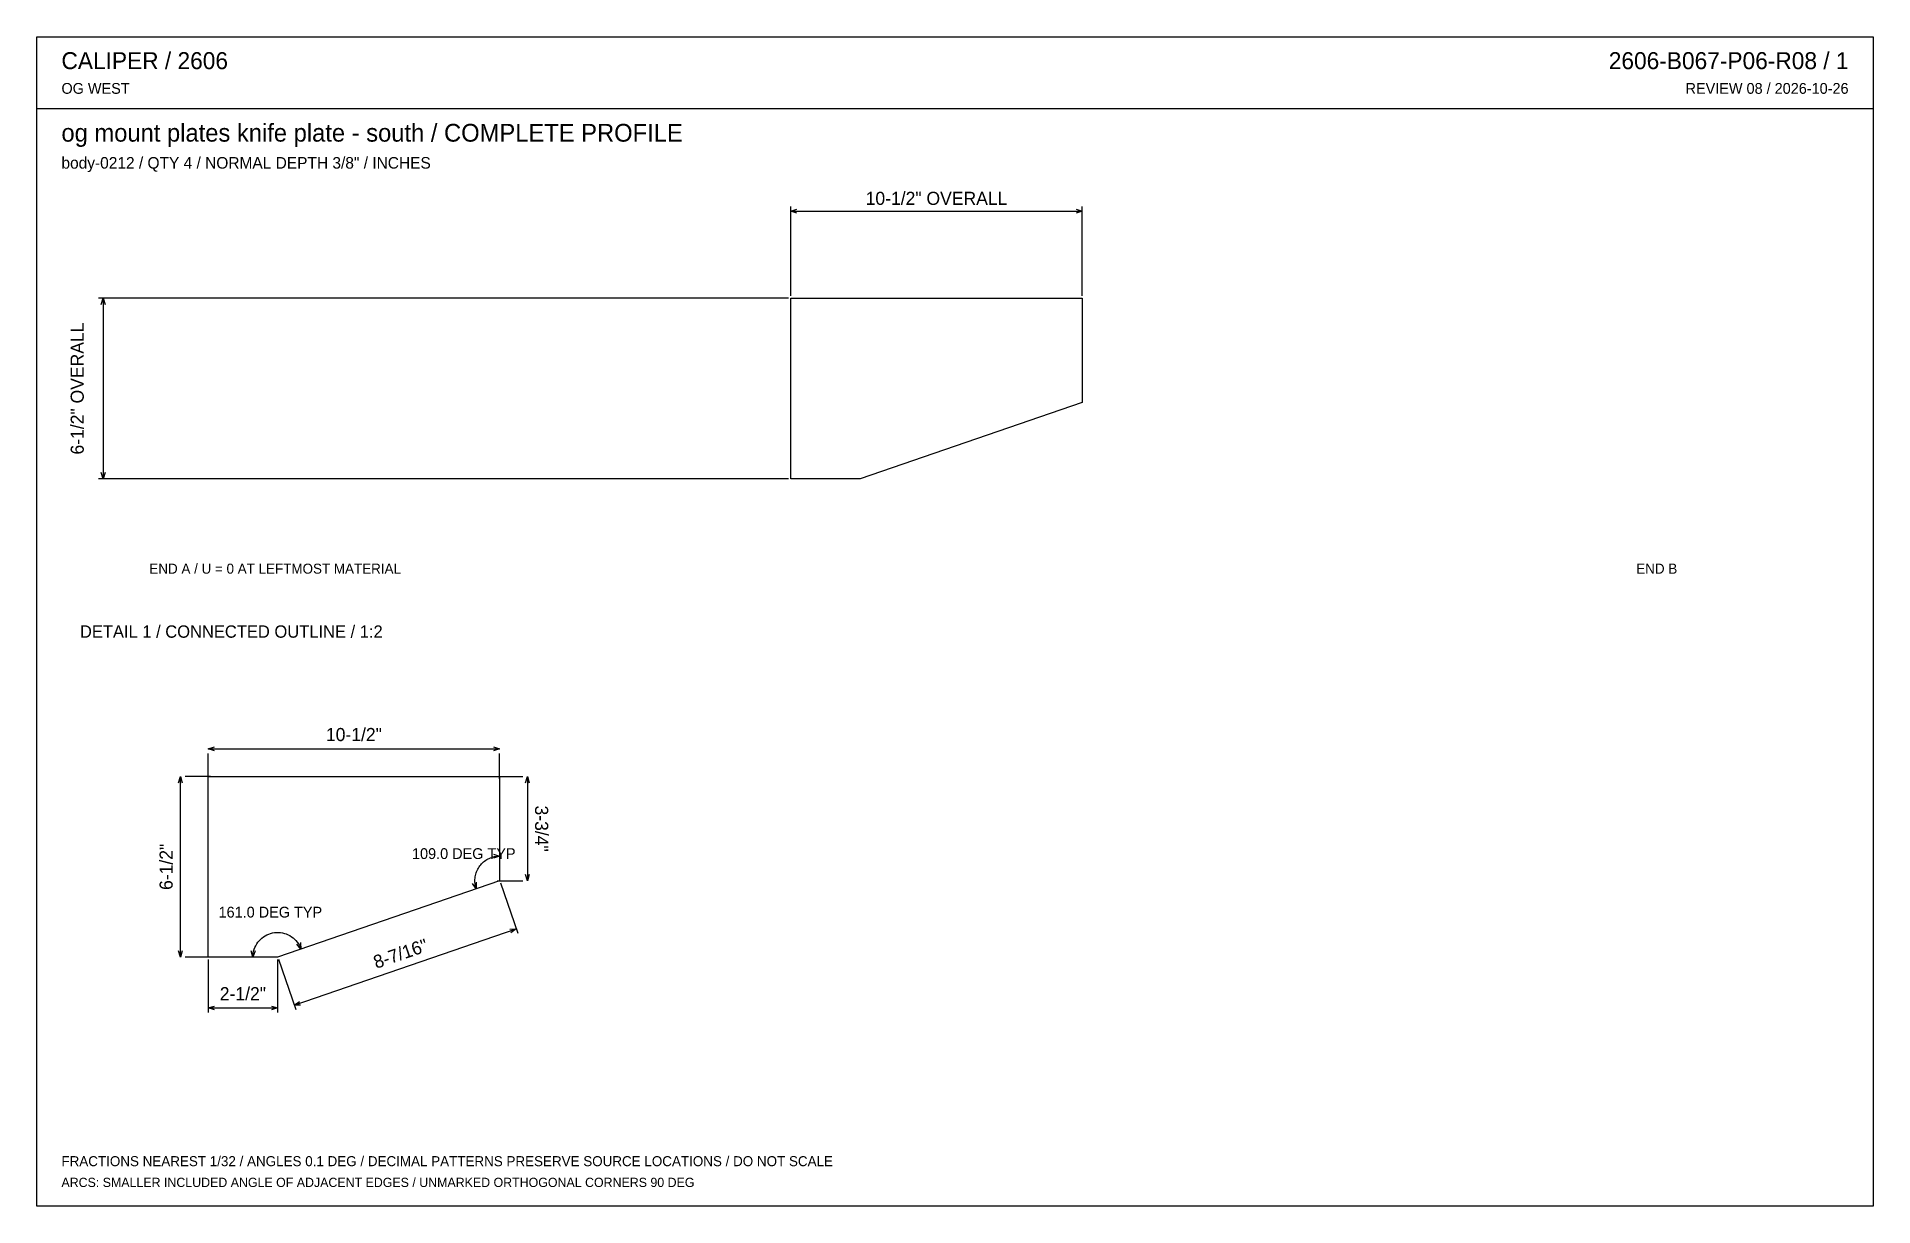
# Model space of a CAD drawing. Header units: inches. Extents: x 0.5 to 33.5, y 0.5 to 21.5.
import ezdxf
from ezdxf.enums import TextEntityAlignment as Align

# ---------------------------------------------------------------- set-up
doc = ezdxf.new("R2010")
doc.units = ezdxf.units.IN
doc.header["$MEASUREMENT"] = 0

msp = doc.modelspace()

# ---------------------------------------------------------------- linework, layer by layer
at = {"layer": 'ANNOTATION'}
for p, q in [((14.044, 16.861), (14.044, 18.472)), ((14.044, 18.389), (14.155, 18.424)), ((14.044, 18.389), (19.29, 18.389)), ((14.155, 18.354), (14.044, 18.389)), ((19.178, 18.424), (19.29, 18.389)), ((19.29, 18.389), (19.178, 18.354)), ((19.29, 16.861), (19.29, 18.472)), ((14.002, 16.819), (1.583, 16.819)), ((1.632, 16.708), (1.667, 16.819)), ((1.667, 16.819), (1.667, 13.569)), ((1.667, 16.819), (1.701, 16.708)), ((14.002, 13.569), (1.583, 13.569)), ((1.667, 13.569), (1.632, 13.681)), ((1.701, 13.681), (1.667, 13.569)), ((3.558, 8.708), (3.669, 8.743)), ((3.558, 8.708), (8.803, 8.708)), ((3.669, 8.674), (3.558, 8.708)), ((3.558, 8.167), (3.558, 8.625)), ((8.692, 8.743), (8.803, 8.708)), ((8.803, 8.708), (8.692, 8.674)), ((8.803, 8.167), (8.803, 8.625)), ((3.023, 8.097), (3.058, 8.208)), ((3.058, 4.958), (3.058, 8.208)), ((3.058, 8.208), (3.092, 8.097)), ((3.599, 8.208), (3.141, 8.208)), ((8.762, 8.208), (9.22, 8.208)), ((9.269, 8.097), (9.303, 8.208)), ((9.303, 8.208), (9.303, 6.333)), ((9.303, 8.208), (9.338, 8.097)), ((8.449, 6.601), (8.464, 6.62)), ((8.464, 6.62), (8.48, 6.638)), ((8.48, 6.638), (8.497, 6.655)), ((8.497, 6.655), (8.515, 6.671)), ((8.515, 6.671), (8.534, 6.687)), ((8.534, 6.687), (8.553, 6.701)), ((8.553, 6.701), (8.574, 6.714)), ((8.574, 6.714), (8.595, 6.726)), ((8.595, 6.726), (8.616, 6.736)), ((8.616, 6.736), (8.638, 6.746)), ((8.638, 6.746), (8.661, 6.754)), ((8.661, 6.754), (8.684, 6.761)), ((8.684, 6.761), (8.708, 6.767)), ((8.691, 6.809), (8.803, 6.778)), ((8.803, 6.778), (8.693, 6.74)), ((8.708, 6.767), (8.731, 6.772)), ((8.731, 6.772), (8.755, 6.775)), ((8.755, 6.775), (8.779, 6.777)), ((8.779, 6.777), (8.803, 6.778)), ((8.383, 6.189), (8.317, 6.284)), ((8.359, 6.355), (8.361, 6.379)), ((8.359, 6.331), (8.359, 6.355)), ((8.36, 6.307), (8.359, 6.331)), ((8.362, 6.283), (8.36, 6.307)), ((8.361, 6.379), (8.364, 6.403)), ((8.365, 6.259), (8.362, 6.283)), ((8.364, 6.403), (8.369, 6.427)), ((8.369, 6.427), (8.375, 6.45)), ((8.375, 6.45), (8.382, 6.473)), ((8.382, 6.473), (8.39, 6.496)), ((8.383, 6.305), (8.383, 6.189)), ((8.39, 6.496), (8.399, 6.518)), ((8.399, 6.518), (8.41, 6.54)), ((8.41, 6.54), (8.422, 6.561)), ((8.422, 6.561), (8.435, 6.582)), ((8.435, 6.582), (8.449, 6.601)), ((8.762, 6.333), (9.22, 6.333)), ((8.817, 6.294), (9.129, 5.388)), ((9.303, 6.333), (9.269, 6.444)), ((9.338, 6.444), (9.303, 6.333)), ((8.37, 6.235), (8.365, 6.259)), ((8.376, 6.212), (8.37, 6.235)), ((8.383, 6.189), (8.376, 6.212)), ((4.499, 5.278), (4.526, 5.302)), ((4.526, 5.302), (4.554, 5.323)), ((4.554, 5.323), (4.584, 5.342)), ((4.584, 5.342), (4.616, 5.359)), ((4.616, 5.359), (4.648, 5.373)), ((4.648, 5.373), (4.682, 5.385)), ((4.682, 5.385), (4.717, 5.393)), ((4.717, 5.393), (4.752, 5.399)), ((4.752, 5.399), (4.788, 5.402)), ((4.788, 5.402), (4.823, 5.403)), ((4.823, 5.403), (4.859, 5.4)), ((4.859, 5.4), (4.894, 5.394)), ((4.894, 5.394), (4.929, 5.386)), ((4.929, 5.386), (4.963, 5.375)), ((4.963, 5.375), (4.996, 5.361)), ((4.996, 5.361), (5.027, 5.345)), ((5.027, 5.345), (5.058, 5.326)), ((5.058, 5.326), (5.086, 5.305)), ((5.086, 5.305), (5.113, 5.281)), ((5.106, 4.092), (9.102, 5.467)), ((8.985, 5.463), (9.102, 5.467)), ((9.102, 5.467), (9.008, 5.398)), ((3.058, 4.958), (3.023, 5.069)), ((3.092, 5.069), (3.058, 4.958)), ((3.599, 4.958), (3.141, 4.958)), ((4.363, 4.958), (4.333, 5.071)), ((4.402, 5.068), (4.363, 4.958)), ((4.363, 4.958), (4.365, 4.994)), ((4.365, 4.994), (4.369, 5.029)), ((4.369, 5.029), (4.376, 5.064)), ((4.376, 5.064), (4.386, 5.099)), ((4.386, 5.099), (4.399, 5.132)), ((4.399, 5.132), (4.414, 5.164)), ((4.414, 5.164), (4.432, 5.195)), ((4.432, 5.195), (4.452, 5.225)), ((4.452, 5.225), (4.474, 5.252)), ((4.474, 5.252), (4.499, 5.278)), ((5.113, 5.281), (5.138, 5.256)), ((5.138, 5.256), (5.161, 5.228)), ((5.228, 5.103), (5.155, 5.194)), ((5.161, 5.228), (5.181, 5.199)), ((5.181, 5.199), (5.199, 5.168)), ((5.199, 5.168), (5.215, 5.136)), ((5.215, 5.136), (5.228, 5.103)), ((5.22, 5.219), (5.228, 5.103)), ((3.558, 4.917), (3.558, 3.958)), ((4.808, 4.917), (4.808, 3.958)), ((4.821, 4.919), (5.133, 4.013)), ((3.558, 4.042), (3.669, 4.076)), ((3.558, 4.042), (4.808, 4.042)), ((3.669, 4.007), (3.558, 4.042)), ((4.697, 4.076), (4.808, 4.042)), ((4.808, 4.042), (4.697, 4.007)), ((5.106, 4.092), (5.2, 4.161)), ((5.222, 4.095), (5.106, 4.092))]:
    msp.add_line(p, q, dxfattribs=at)
at = {"layer": 'OUTLINE'}
for p, q in [((0.472, 21.528), (33.528, 21.528)), ((0.472, 0.472), (0.472, 21.528)), ((33.528, 21.528), (33.528, 0.472)), ((0.472, 20.236), (33.528, 20.236)), ((14.044, 16.819), (19.29, 16.819)), ((14.044, 13.569), (14.044, 16.819)), ((19.29, 16.819), (19.29, 14.944)), ((19.29, 14.944), (15.294, 13.569)), ((15.294, 13.569), (14.044, 13.569)), ((3.558, 8.208), (8.803, 8.208)), ((3.558, 4.958), (3.558, 8.208)), ((8.803, 8.208), (8.803, 6.333)), ((8.803, 6.333), (4.808, 4.958)), ((4.808, 4.958), (3.558, 4.958)), ((33.528, 0.472), (0.472, 0.472))]:
    msp.add_line(p, q, dxfattribs=at)

# ---------------------------------------------------------------- texts
at = {"layer": 'ANNOTATION'}
for s, height, p in [('CALIPER / 2606', 0.30556, (0.917, 20.944)), ('OG WEST', 0.1944, (0.917, 20.5)), ('og mount plates knife plate - south / COMPLETE PROFILE', 0.31944, (0.917, 19.639)), ('body-0212 / QTY 4 / NORMAL DEPTH 3/8" / INCHES', 0.20833, (0.917, 19.153)), ('END A / U = 0 AT LEFTMOST MATERIAL', 0.18056, (2.5, 11.861)), ('DETAIL 1 / CONNECTED OUTLINE / 1:2', 0.22222, (1.25, 10.708)), ('FRACTIONS NEAREST 1/32 / ANGLES 0.1 DEG / DECIMAL PATTERNS PRESERVE SOURCE LOCATIONS / DO NOT SCALE', 0.18056, (0.917, 1.194)), ('ARCS: SMALLER INCLUDED ANGLE OF ADJACENT EDGES / UNMARKED ORTHOGONAL CORNERS 90 DEG', 0.16667, (0.917, 0.819))]:
    msp.add_text(s, height=height, dxfattribs=at).set_placement(p)
for s, height, p in [('2606-B067-P06-R08 / 1', 0.30556, (33.083, 20.944)), ('REVIEW 08 / 2026-10-26', 0.19444, (33.083, 20.5)), ('END B', 0.1806, (30, 11.861))]:
    msp.add_text(s, height=height, dxfattribs=at).set_placement(p, align=Align.RIGHT)
for s, height, p in [('10-1/2" OVERALL', 0.23611, (16.667, 18.5)), ('10-1/2"', 0.2361, (6.181, 8.847)), ('109.0 DEG TYP', 0.19444, (8.159, 6.724)), ('161.0 DEG TYP', 0.19444, (4.677, 5.67)), ('2-1/2"', 0.2361, (4.183, 4.181))]:
    msp.add_text(s, height=height, dxfattribs=at).set_placement(p, align=Align.CENTER)
for s, height, rotation, p in [('6-1/2" OVERALL', 0.23611, 90, (1.319, 15.194)), ('3-3/4"', 0.2361, -90, (9.442, 7.271)), ('6-1/2"', 0.2361, 90, (2.919, 6.583)), ('8-7/16"', 0.2361, 18.9894, (7.059, 4.91))]:
    msp.add_text(s, height=height, rotation=rotation, dxfattribs=at).set_placement(p, align=Align.CENTER)

doc.saveas('drawing.dxf')
